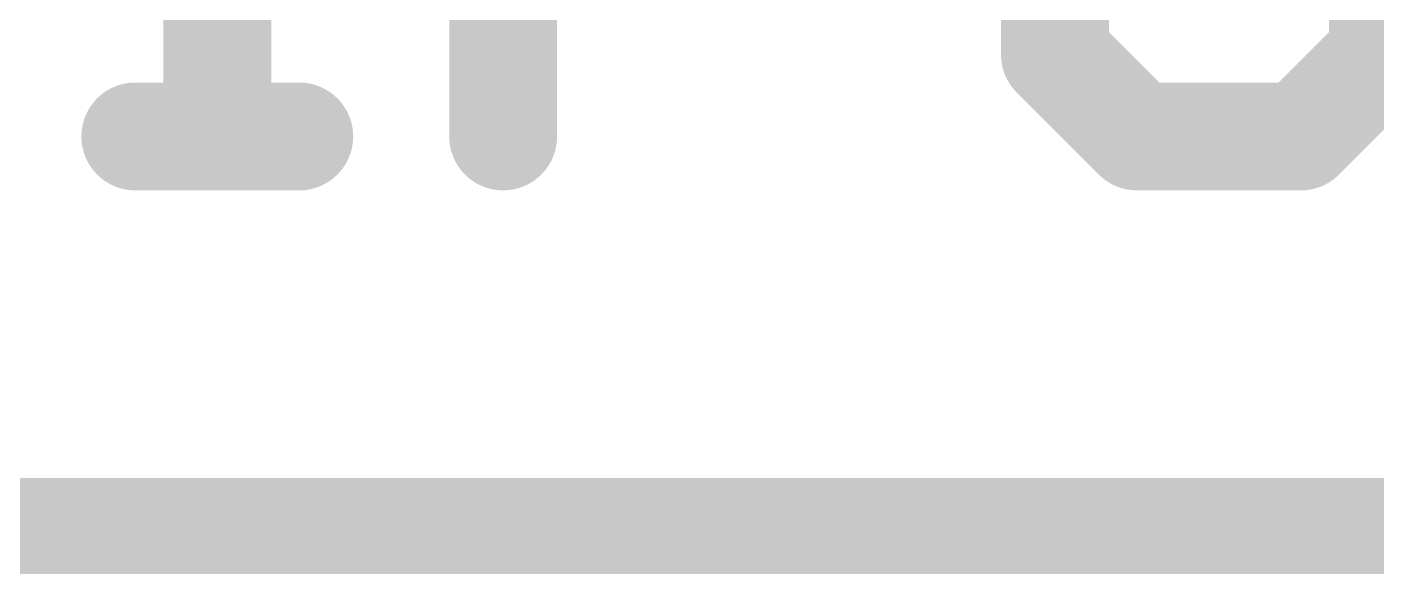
# Model space of a CAD drawing. Extents: x -0.1 to 26.8, y -8.9 to 12.8.
# Drawn here: x 13.17 to 16.031, y -0.102 to 1.057 of the extents above; entities that cross this region are included whole.
import ezdxf

# ---------------------------------------------------------------- set-up
doc = ezdxf.new("R2010")
doc.units = 0
for name, color, linetype in [('16', 132, 'CONTINUOUS'), ('20', 53, 'CONTINUOUS'), ('21', 41, 'CONTINUOUS')]:
    doc.layers.add(name, color=color, linetype=linetype)

msp = doc.modelspace()

# ---------------------------------------------------------------- linework, layer by layer
at = {"layer": '16', "const_width": 0.2032}
msp.add_lwpolyline([(0, 0), (26.67, 0)], dxfattribs=at)
at = {"layer": '20', "const_width": 0.2032}
msp.add_lwpolyline([(0, 0), (26.67, 0)], dxfattribs=at)
at = {"layer": '21', "const_width": 0.2286}
for points in [[(14.1791, 0.8255), (14.1791, 1.8678)], [(13.5732, 1.5204), (13.5732, 0.8255)], [(15.3485, 1.3466), (15.3485, 0.9992)], [(16.0434, 0.9992), (16.0434, 1.3466)], [(15.3485, 0.9992), (15.5222, 0.8255)], [(15.8696, 0.8255), (16.0434, 0.9992)], [(13.3995, 0.8255), (13.7469, 0.8255)], [(15.5222, 0.8255), (15.8696, 0.8255)]]:
    msp.add_lwpolyline(points, dxfattribs=at)
at = {"layer": '21', "const_width": 0.1143}
for points in [[(15.3889, 1.0396, 1), (15.3081, 0.9588)], [(16.0838, 0.9588, 1), (16.0029, 1.0396)], [(15.2913, 0.9992, 1), (15.4056, 0.9992)], [(15.9862, 0.9992, 1), (16.1005, 0.9992)], [(13.3995, 0.8827, 1), (13.3995, 0.7683)], [(13.7469, 0.7683, 1), (13.7469, 0.8827)], [(15.5222, 0.8827, 1), (15.5222, 0.7683)], [(15.4818, 0.7851, 1), (15.5626, 0.8659)], [(15.8292, 0.8659, 1), (15.91, 0.7851)], [(15.8696, 0.7683, 1), (15.8696, 0.8827)], [(13.5161, 0.8255, 1), (13.6304, 0.8255)], [(14.1219, 0.8255, 1), (14.2362, 0.8255)]]:
    msp.add_lwpolyline(points, format="xyb", dxfattribs=at)

doc.saveas('drawing.dxf')
